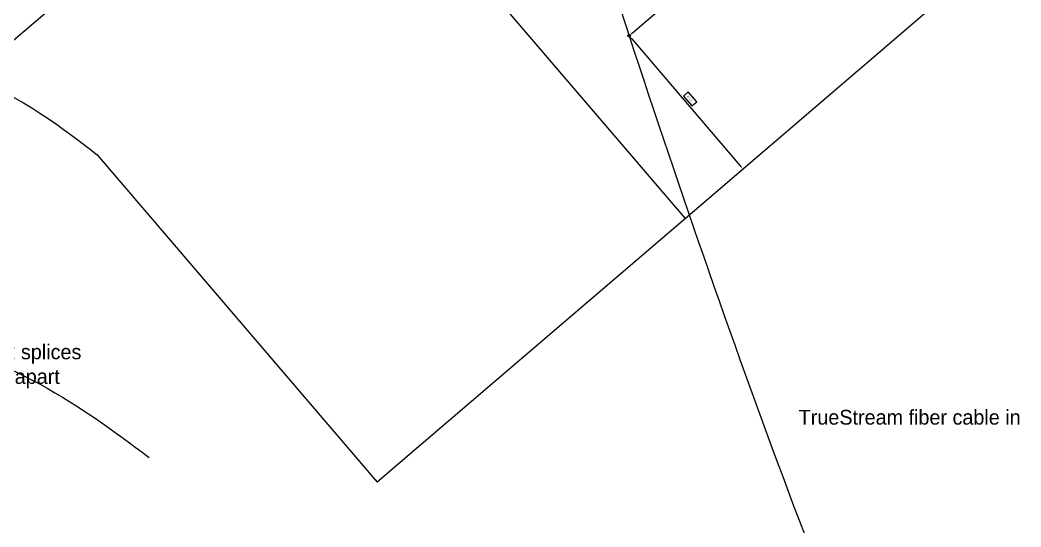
# Model space of a CAD drawing. Extents: x -3109 to 3469, y -4071 to 2528.
# Drawn here: x 329 to 803, y -1124.7 to -884.9 of the extents above; entities that cross this region are included whole.
import ezdxf

# ---------------------------------------------------------------- set-up
doc = ezdxf.new("R2010")
doc.units = 0
doc.header["$MEASUREMENT"] = 0
doc.layers.get('0').update_dxf_attribs({"linetype": 'CONTINUOUS'})
doc.layers.get('DEFPOINTS').update_dxf_attribs({"linetype": 'CONTINUOUS'})
doc.layers.add('DRIVEWAY', color=5, linetype='CONTINUOUS')
doc.layers.add('UTILITIES', color=104, linetype='CONTINUOUS')
doc.dimstyles.get("Standard").update_dxf_attribs({"dimtxt": 0.18, "dimasz": 0.18, "dimexe": 0.18, "dimexo": 0.0625, "dimgap": 0.09, "dimtad": 0, "dimtih": 1, "dimtoh": 1, "dimzin": 0, "dimdsep": 46, "dimlunit": 4, "dimtxsty": 'Standard', "dimcen": 0.09, "dimadec": 0, "dimazin": 0, "dimtfac": 1, "dimtofl": 0, "dimtmove": 2, "dimatfit": 3, "dimfxl": 1, "dimtolj": 1, "dimarcsym": 0})

# ---------------------------------------------------------------- blocks, each defined once
blk = doc.blocks.new('*D34')
at = {"color": 0, "linetype": 'ByBlock', "transparency": 16777216}
for p, q in [((625.85, -542.29), (635.8, -552.3)), ((634.26, -553.58), (211.58, -973.85)), ((421.53, -753.81), (413.02, -762.27)), ((426.47, -758.78), (421.53, -753.81)), ((413.02, -762.27), (417.96, -767.24)), ((417.96, -767.24), (426.47, -758.78)), ((200.34, -965.38), (210.29, -975.39))]:
    blk.add_line(p, q, dxfattribs=at)
for points in [[(634.02, -553.35), (634.49, -553.82), (635.68, -552.17)], [(211.35, -973.61), (211.82, -974.08), (210.16, -975.26)]]:
    blk.add_solid(points, dxfattribs=at)
at = {"layer": 'DEFPOINTS', "color": 0, "linetype": 'ByBlock', "transparency": 16777216}
for p in [(625.81, -542.25), (200.3, -965.33), (210.16, -975.26)]:
    blk.add_point(p, dxfattribs=at)
at = {"color": 0, "linetype": 'ByBlock', "transparency": 16777216, "insert": (419.75, -760.52), "char_height": 5, "attachment_point": 5, "rotation": 44.8361}
blk.add_mtext("\\A1;50'", dxfattribs=at)
blk = doc.blocks.new('*D135')
at = {"layer": 'DEFPOINTS', "color": 0, "transparency": 16777216}
for p in [(795.16, -740.1), (795.16, -740.1), (617.4, -892.26)]:
    blk.add_point(p, dxfattribs=at)
at = {"layer": 'UTILITIES', "color": 0, "lineweight": -2, "transparency": 16777216}
for p, q in [((618.92, -890.96), (793.64, -741.4)), ((795.12, -740.05), (795.05, -739.96)), ((706.15, -811.03), (701.21, -815.25)), ((701.21, -815.25), (703.16, -817.53)), ((703.16, -817.53), (708.1, -813.31)), ((708.1, -813.31), (706.15, -811.03)), ((617.36, -892.22), (617.28, -892.13))]:
    blk.add_line(p, q, dxfattribs=at)
at = {"layer": 'UTILITIES', "color": 0, "transparency": 16777216}
for points in [[(793.43, -741.14), (793.86, -741.65), (795.16, -740.1)], [(618.7, -890.71), (619.13, -891.22), (617.4, -892.26)]]:
    blk.add_solid(points, dxfattribs=at)
at = {"layer": 'UTILITIES', "color": 0, "transparency": 16777216, "insert": (704.65, -814.28), "char_height": 1, "attachment_point": 5, "rotation": 40.5631}
blk.add_mtext('\\A1;19\'-6"', dxfattribs=at)
blk = doc.blocks.new('*D136')
at = {"layer": 'DEFPOINTS', "color": 0, "transparency": 16777216}
for p in [(617.4, -892.26), (671.34, -955.35), (671.37, -955.32)]:
    blk.add_point(p, dxfattribs=at)
at = {"layer": 'UTILITIES', "color": 0, "lineweight": -2, "transparency": 16777216}
for p, q in [((617.35, -892.3), (617.23, -892.41)), ((618.66, -893.81), (670.04, -953.83)), ((645.38, -918.88), (643.1, -920.83)), ((649.39, -923.56), (645.38, -918.88)), ((643.1, -920.83), (647.11, -925.51)), ((647.11, -925.51), (649.39, -923.56)), ((671.32, -955.36), (671.2, -955.46))]:
    blk.add_line(p, q, dxfattribs=at)
at = {"layer": 'UTILITIES', "color": 0, "transparency": 16777216}
for points in [[(618.92, -893.6), (618.41, -894.03), (617.36, -892.29)], [(670.29, -953.61), (669.78, -954.04), (671.34, -955.35)]]:
    blk.add_solid(points, dxfattribs=at)
at = {"layer": 'UTILITIES', "color": 0, "transparency": 16777216, "insert": (646.25, -922.19), "char_height": 1, "attachment_point": 5, "rotation": 310.5631}
blk.add_mtext('\\A1;6\'-11"', dxfattribs=at)
blk = doc.blocks.new('*D149')
at = {"layer": 'DEFPOINTS', "color": 0, "transparency": 16777216}
for p in [(467.79, -772.85), (467.79, -772.85), (271.79, -940.63)]:
    blk.add_point(p, dxfattribs=at)
at = {"layer": 'UTILITIES', "color": 0, "lineweight": -2, "transparency": 16777216}
for p, q in [((273.31, -939.33), (466.27, -774.15)), ((467.75, -772.8), (467.68, -772.72)), ((369.66, -851.59), (364.72, -855.81)), ((371.61, -853.87), (369.66, -851.59)), ((364.72, -855.81), (366.67, -858.09)), ((366.67, -858.09), (371.61, -853.87)), ((271.75, -940.58), (271.68, -940.49))]:
    blk.add_line(p, q, dxfattribs=at)
at = {"layer": 'UTILITIES', "color": 0, "transparency": 16777216}
for points in [[(466.06, -773.9), (466.49, -774.41), (467.79, -772.85)], [(273.1, -939.07), (273.53, -939.58), (271.79, -940.63)]]:
    blk.add_solid(points, dxfattribs=at)
at = {"layer": 'UTILITIES', "color": 0, "transparency": 16777216, "insert": (368.17, -854.84), "char_height": 1, "attachment_point": 5, "rotation": 40.5631}
blk.add_mtext('\\A1;21\'-6"', dxfattribs=at)

msp = doc.modelspace()

# ---------------------------------------------------------------- linework, layer by layer
at = {"layer": 'DRIVEWAY'}
for p, q in [((644.0209, -978.72822), (331.88377, -614.07714)), ((849.13713, -803.15108), (644.0209, -978.72822)), ((365.50218, -948.60636), (498.16046, -1103.58307)), ((644.0209, -978.72822), (498.16046, -1103.58307))]:
    msp.add_line(p, q, dxfattribs=at)
msp.add_spline([(179.0388, -966.05358), (303.0269, -912.62531), (365.50218, -948.60636)], degree=3, dxfattribs=at)
at = {"layer": 'UTILITIES', "color": 2}
msp.add_circle((617.39763, -892.26204), 0.625, dxfattribs=at)
at = {"layer": 'UTILITIES', "color": 1, "start_tangent": (-0.376723059, -0.926325935), "end_tangent": (0.794904154, -0.606735021)}
msp.add_spline([(437.7147, -313.5), (432.75928, -326.18421), (355.71882, -541.95343), (351.01842, -554.25533), (345.76934, -569.01149), (317.56826, -600.02994), (74.24647, -797.82607), (58.69887, -814.30378), (63.68717, -828.99427), (69.55047, -834.98382), (95.65868, -861.19637), (199.23014, -966.38824), (262.55974, -1031.23717), (265.19445, -1033.54147), (270.79322, -1034.85822), (390.0794, -1091.90572)], degree=3, dxfattribs=at)
at = {"layer": 'UTILITIES'}
msp.add_spline([(432.0156, -317.06624), (436.25987, -402.31399), (439.98466, -509.69707), (422.17997, -615.76424), (377.25753, -723.98265), (307.31696, -857.56527), (271.79352, -940.626), (257.12324, -1025.58157), (254.43166, -1050.08248)], degree=3, dxfattribs=at)
at = {"layer": 'UTILITIES', "color": 2}
msp.add_spline([(442.33739, -317.2009), (442.33739, -397.11171), (498.36775, -547.91572), (521.46462, -638.71651), (574.41687, -769.7778), (617.39763, -892.26204), (784.84887, -1333.96326), (788.3983, -1343.79043), (788.85321, -1347.94377), (772.99065, -1373.30835), (746.71688, -1375.22726)], degree=3, dxfattribs=at)

# ---------------------------------------------------------------- texts
at = {"layer": 'UTILITIES'}
for s, p in [('Telephone has 2 splices', (257.05542, -1045.39167)), ('at this point, 12" apart', (257.05542, -1057.05834))]:
    msp.add_text(s, height=7, dxfattribs=at).set_placement(p)
at = {"layer": 'UTILITIES', "color": 2}
msp.add_text('TrueStream fiber cable in 1.25 ID plastic orange conduit', height=7, dxfattribs=at).set_placement((697.70326, -1076.32337))

# ---------------------------------------------------------------- dimensions: what is measured, and where the dimension line sits
at = {"layer": 'UTILITIES'}
for p1, p2, distance, override, picture, middle in [((625.80921, -542.25047), (200.29797, -965.3348), 13.99279, {"dimtxt": 5, "dimasz": 2, "dimgap": -1, "dimtad": 1, "dimtih": 0, "dimtoh": 0, "dimrnd": 0.5, "dimzin": 8}, '*D34', (419.74679, -760.52422)), ((271.79352, -940.626), (467.79348, -772.85229), 0, {"dimtxt": 1, "dimasz": 2, "dimgap": -1, "dimtad": 1, "dimtih": 0, "dimtoh": 0, "dimdec": 4, "dimrnd": 0.0625, "dimzin": 8, "dimtdec": 4}, '*D149', (368.16778, -854.83992))]:
    dim = msp.add_aligned_dim(p1=p1, p2=p2, distance=distance, dimstyle='Standard', override=override, dxfattribs=at)
    dim.commit()
    dim.dimension.update_dxf_attribs({"geometry": picture, "text_midpoint": middle})
at = {"layer": 'UTILITIES', "color": 2}
for p2, distance, picture, middle in [((795.16342, -740.09683), 0, '*D135', (704.654, -814.28103)), ((671.36973, -955.31793), -0.04433, '*D136', (646.24842, -922.19392))]:
    dim = msp.add_aligned_dim(p1=(617.39602, -892.26368), p2=p2, distance=distance, dimstyle='Standard', override={"dimtxt": 1, "dimasz": 2, "dimgap": -1, "dimtad": 1, "dimtih": 0, "dimtoh": 0, "dimdec": 4, "dimrnd": 0.0625, "dimzin": 8, "dimtdec": 4}, dxfattribs=at)
    dim.commit()
    dim.dimension.update_dxf_attribs({"geometry": picture, "text_midpoint": middle})

doc.saveas('drawing.dxf')
